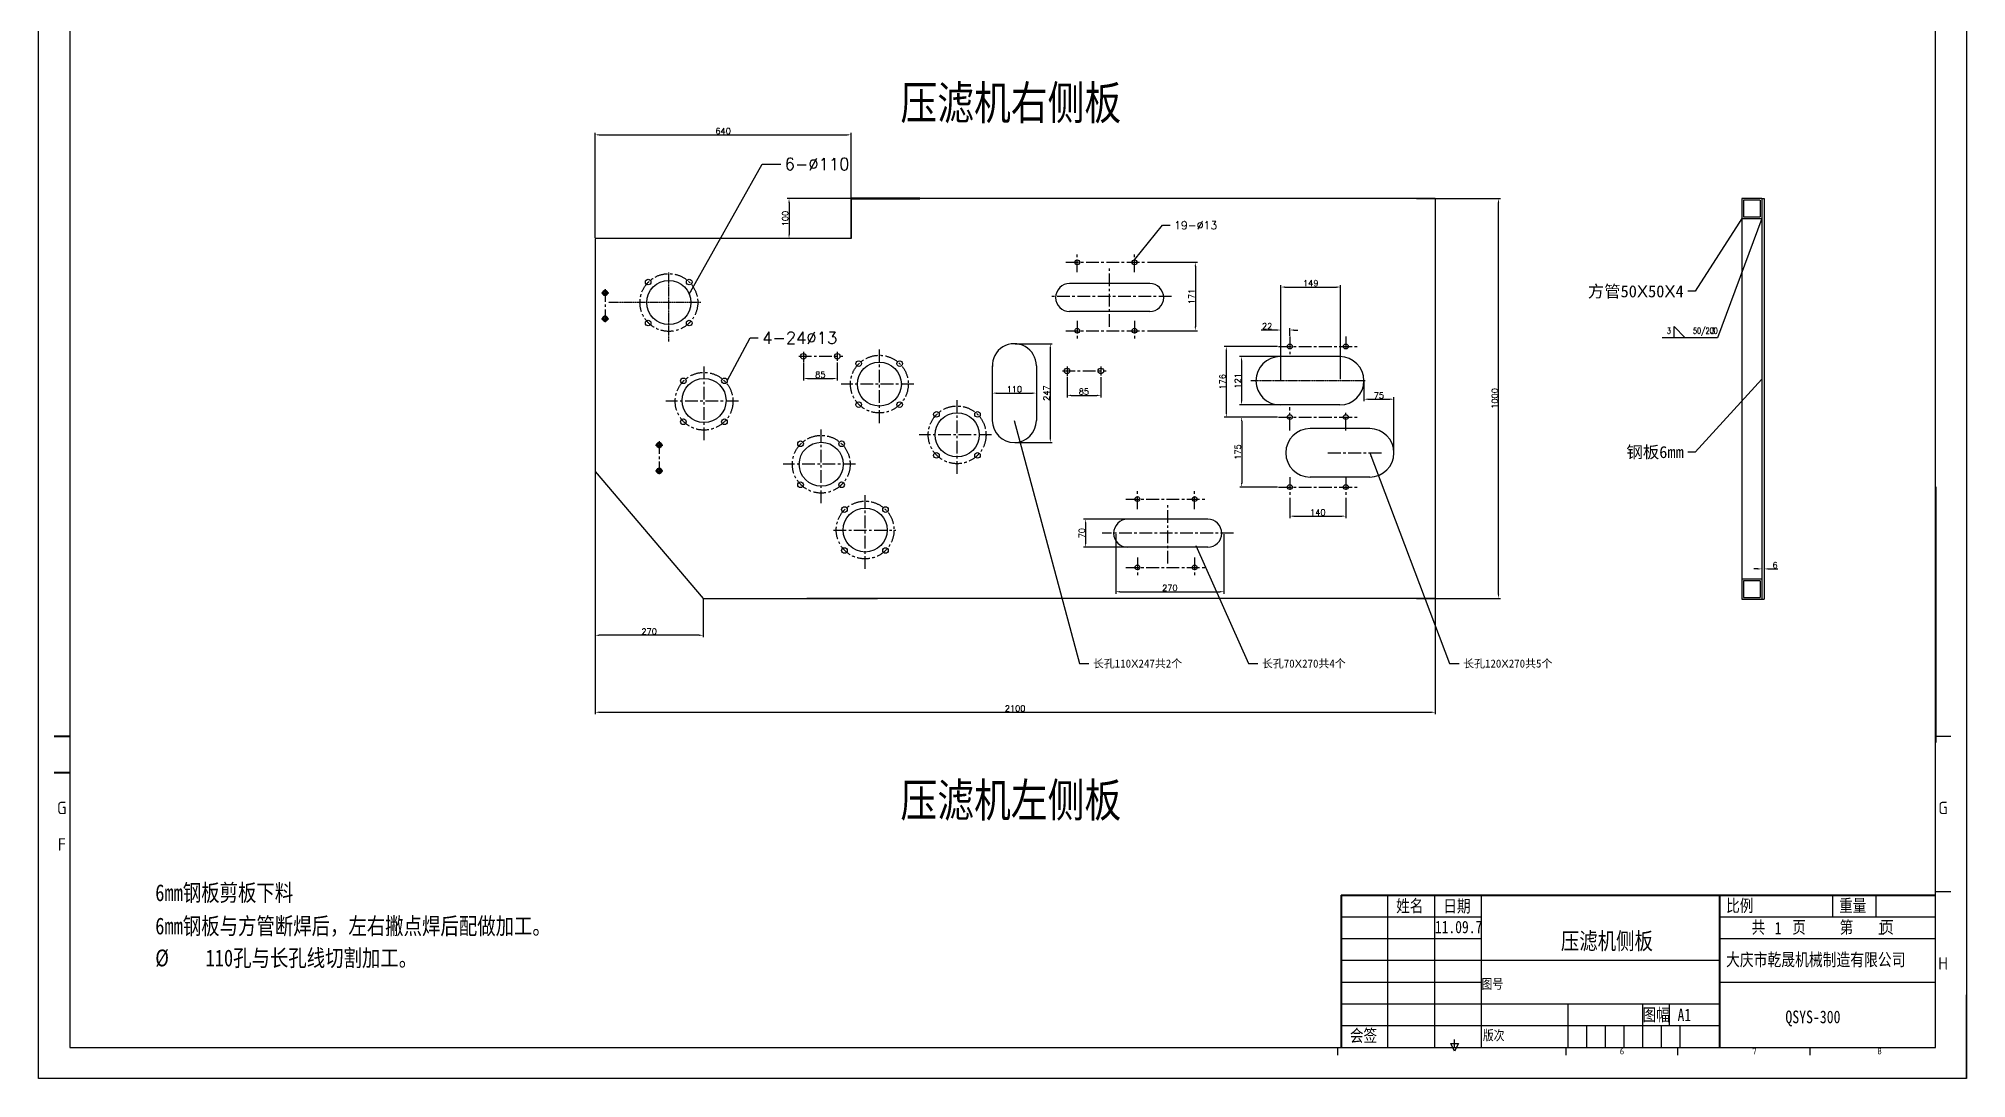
# Model space of a CAD drawing. Header units: inches. Extents: x -166203 to -65610, y -6981 to 11093.
# Drawn here: x -82407 to -77588, y -5463 to -2862 of the extents above; entities that cross this region are included whole.
import ezdxf
from ezdxf.enums import TextEntityAlignment as Align

# ---------------------------------------------------------------- set-up
doc = ezdxf.new("R2010")
doc.units = ezdxf.units.IN
doc.header["$MEASUREMENT"] = 0
doc.linetypes.add('CENTERX2', pattern=[101.6, 63.5, -12.7, 12.7, -12.7])
doc.layers.get('0').update_dxf_attribs({"lineweight": 25})
doc.layers.get('Defpoints').update_dxf_attribs({"color": 5})
doc.layers.add('BODY', color=4, linetype='Continuous', lineweight=50)
doc.layers.add('图层2', color=3, linetype='Continuous', lineweight=40)
for name, color, linetype in [('FRAME035', 2, 'Continuous'), ('中心线', 1, 'CENTERX2'), ('细线', 30, 'Continuous')]:
    doc.layers.add(name, color=color, linetype=linetype)
doc.styles.add('ISOCP', font='isocp.shx')
doc.styles.get("Standard").update_dxf_attribs({"font": 'txt.shx', "bigfont": 'whgtxt.shx'})
doc.styles.add('STYLE1', font='SIMFANG.TTF', dxfattribs={"width": 0.8, "height": 4})
doc.styles.add('宋体', font='txt.shx', dxfattribs={"width": 0.7, "bigfont": 'whgtxt.shx'})
doc.dimstyles.get("Standard").update_dxf_attribs({"dimtxt": 15, "dimasz": 10, "dimexe": 5, "dimexo": 2, "dimgap": 2, "dimtad": 1, "dimdec": 0, "dimzin": 0, "dimdsep": 46, "dimtxsty": 'Standard', "dimcen": 0.09, "dimclrd": 4, "dimclre": 4, "dimclrt": 4, "dimadec": 1, "dimazin": 0, "dimtfac": 1, "dimtdec": 0, "dimtofl": 0, "dimtmove": 0, "dimatfit": 3, "dimfxl": 0, "dimtolj": 1, "dimtzin": 0, "dimarcsym": 0})

# ---------------------------------------------------------------- blocks, each defined once
blk = doc.blocks.new('*D107')
at = {"color": 4, "lineweight": -2, "ltscale": 0.5}
for p, q in [((-80367.9, -3262.2), (-80536, -3262.2)), ((-80531, -3272.2), (-80531, -3352.2)), ((-80396.9, -3362.2), (-80536, -3362.2))]:
    blk.add_line(p, q, dxfattribs=at)
at = {"color": 4, "ltscale": 0.5}
for points in [[(-80532.7, -3272.2), (-80529.4, -3272.2), (-80531, -3262.2)], [(-80532.7, -3352.2), (-80529.4, -3352.2), (-80531, -3362.2)]]:
    blk.add_solid(points, dxfattribs=at)
at = {"layer": 'Defpoints', "color": 0, "ltscale": 0.5}
for p in [(-80365.9, -3262.2), (-80531, -3362.2), (-80394.9, -3362.2)]:
    blk.add_point(p, dxfattribs=at)
at = {"color": 4, "ltscale": 0.5, "insert": (-80540.5, -3312.2), "char_height": 15, "attachment_point": 5, "rotation": 90}
blk.add_mtext('\\A1;100', dxfattribs=at)
blk = doc.blocks.new('*D108')
at = {"color": 4, "lineweight": -2, "ltscale": 0.5}
for p, q in [((-79254.7, -3657.5), (-79404.7, -3657.5)), ((-79399.7, -3667.5), (-79399.7, -3768.5)), ((-79254.7, -3778.5), (-79404.7, -3778.5))]:
    blk.add_line(p, q, dxfattribs=at)
at = {"color": 4, "ltscale": 0.5}
for points in [[(-79401.4, -3667.5), (-79398.1, -3667.5), (-79399.7, -3657.5)], [(-79401.4, -3768.5), (-79398.1, -3768.5), (-79399.7, -3778.5)]]:
    blk.add_solid(points, dxfattribs=at)
at = {"layer": 'Defpoints', "color": 0, "ltscale": 0.5}
for p in [(-79252.7, -3657.5), (-79399.7, -3778.5), (-79252.7, -3778.5)]:
    blk.add_point(p, dxfattribs=at)
at = {"color": 4, "ltscale": 0.5, "insert": (-79409.2, -3718), "char_height": 15, "attachment_point": 5, "rotation": 90}
blk.add_mtext('\\A1;121', dxfattribs=at)
blk = doc.blocks.new('*D109')
at = {"color": 4, "lineweight": -2, "ltscale": 0.5}
for p, q in [((-79301.4, -3716), (-79301.4, -3478.5)), ((-79291.4, -3483.5), (-79162.2, -3483.5)), ((-79152.2, -3714), (-79152.2, -3478.5))]:
    blk.add_line(p, q, dxfattribs=at)
at = {"color": 4, "ltscale": 0.5}
for points in [[(-79291.4, -3481.9), (-79291.4, -3485.2), (-79301.4, -3483.5)], [(-79162.2, -3481.9), (-79162.2, -3485.2), (-79152.2, -3483.5)]]:
    blk.add_solid(points, dxfattribs=at)
at = {"layer": 'Defpoints', "color": 0, "ltscale": 0.5}
for p in [(-79152.2, -3483.5), (-79301.4, -3718), (-79152.2, -3716)]:
    blk.add_point(p, dxfattribs=at)
at = {"color": 4, "ltscale": 0.5, "insert": (-79226.8, -3474), "char_height": 15, "attachment_point": 5}
blk.add_mtext('\\A1;149', dxfattribs=at)
blk = doc.blocks.new('*D113')
at = {"color": 4, "lineweight": -2, "ltscale": 0.5}
for p, q in [((-80022.8, -3739.4), (-80022.8, -3753.7)), ((-80012.8, -3748.7), (-79922.8, -3748.7)), ((-79912.8, -3739.4), (-79912.8, -3753.7))]:
    blk.add_line(p, q, dxfattribs=at)
at = {"color": 4, "ltscale": 0.5}
for points in [[(-80012.8, -3747.1), (-80012.8, -3750.4), (-80022.8, -3748.7)], [(-79922.8, -3747.1), (-79922.8, -3750.4), (-79912.8, -3748.7)]]:
    blk.add_solid(points, dxfattribs=at)
at = {"layer": 'Defpoints', "color": 0, "ltscale": 0.5}
for p in [(-80022.8, -3737.4), (-79912.8, -3737.4), (-79912.8, -3748.7)]:
    blk.add_point(p, dxfattribs=at)
at = {"color": 4, "ltscale": 0.5, "insert": (-79967.8, -3739.2), "char_height": 15, "attachment_point": 5}
blk.add_mtext('\\A1;110', dxfattribs=at)
blk = doc.blocks.new('*D114')
at = {"color": 4, "lineweight": -2, "ltscale": 0.5}
for p, q in [((-79965.8, -3625.2), (-79872.9, -3625.2)), ((-79877.9, -3635.2), (-79877.9, -3862.2)), ((-79965.8, -3872.2), (-79872.9, -3872.2))]:
    blk.add_line(p, q, dxfattribs=at)
at = {"color": 4, "ltscale": 0.5}
for points in [[(-79879.5, -3635.2), (-79876.2, -3635.2), (-79877.9, -3625.2)], [(-79879.5, -3862.2), (-79876.2, -3862.2), (-79877.9, -3872.2)]]:
    blk.add_solid(points, dxfattribs=at)
at = {"layer": 'Defpoints', "color": 0, "ltscale": 0.5}
for p in [(-79967.8, -3625.2), (-79967.8, -3872.2), (-79877.9, -3872.2)]:
    blk.add_point(p, dxfattribs=at)
at = {"color": 4, "ltscale": 0.5, "insert": (-79887.4, -3748.7), "char_height": 15, "attachment_point": 5, "rotation": 90}
blk.add_mtext('\\A1;247', dxfattribs=at)
blk = doc.blocks.new('*D115')
at = {"color": 4, "lineweight": -2, "ltscale": 0.5}
for p, q in [((-79836.1, -3708.8), (-79836.1, -3759.5)), ((-79751.4, -3708.8), (-79751.4, -3759.5)), ((-79826.1, -3754.5), (-79761.4, -3754.5))]:
    blk.add_line(p, q, dxfattribs=at)
at = {"color": 4, "ltscale": 0.5}
for points in [[(-79826.1, -3752.8), (-79826.1, -3756.2), (-79836.1, -3754.5)], [(-79761.4, -3752.8), (-79761.4, -3756.2), (-79751.4, -3754.5)]]:
    blk.add_solid(points, dxfattribs=at)
at = {"layer": 'Defpoints', "color": 0, "ltscale": 0.5}
for p in [(-79836.1, -3706.8), (-79751.4, -3706.8), (-79751.4, -3754.5)]:
    blk.add_point(p, dxfattribs=at)
at = {"color": 4, "ltscale": 0.5, "insert": (-79793.8, -3745), "char_height": 15, "attachment_point": 5}
blk.add_mtext('\\A1;85', dxfattribs=at)
blk = doc.blocks.new('*D116')
at = {"color": 4, "lineweight": -2, "ltscale": 0.5}
for p, q in [((-80495.1, -3672.2), (-80495.1, -3717.2)), ((-80410.4, -3672.2), (-80410.4, -3717.2)), ((-80485.1, -3712.2), (-80420.4, -3712.2))]:
    blk.add_line(p, q, dxfattribs=at)
at = {"color": 4, "ltscale": 0.5}
for points in [[(-80485.1, -3710.5), (-80485.1, -3713.9), (-80495.1, -3712.2)], [(-80420.4, -3710.5), (-80420.4, -3713.9), (-80410.4, -3712.2)]]:
    blk.add_solid(points, dxfattribs=at)
at = {"layer": 'Defpoints', "color": 0, "ltscale": 0.5}
for p in [(-80495.1, -3670.2), (-80410.4, -3670.2), (-80410.4, -3712.2)]:
    blk.add_point(p, dxfattribs=at)
at = {"color": 4, "ltscale": 0.5, "insert": (-80452.8, -3702.7), "char_height": 15, "attachment_point": 5}
blk.add_mtext('\\A1;85', dxfattribs=at)
blk = doc.blocks.new('*D118')
at = {"color": 4, "lineweight": -2, "ltscale": 0.5}
for p, q in [((-81015.8, -3751.3), (-81015.8, -4551.9)), ((-78915.8, -4164), (-78915.8, -4551.9)), ((-81005.8, -4546.9), (-78925.8, -4546.9))]:
    blk.add_line(p, q, dxfattribs=at)
at = {"color": 4, "ltscale": 0.5}
for points in [[(-81005.8, -4545.3), (-81005.8, -4548.6), (-81015.8, -4546.9)], [(-78925.8, -4545.3), (-78925.8, -4548.6), (-78915.8, -4546.9)]]:
    blk.add_solid(points, dxfattribs=at)
at = {"layer": 'Defpoints', "color": 0, "ltscale": 0.5}
for p in [(-81015.8, -3749.3), (-78915.8, -4162), (-78915.8, -4546.9)]:
    blk.add_point(p, dxfattribs=at)
at = {"color": 4, "ltscale": 0.5, "insert": (-79965.8, -4537.4), "char_height": 15, "attachment_point": 5}
blk.add_mtext('\\A1;2100', dxfattribs=at)
blk = doc.blocks.new('*D119')
at = {"color": 4, "lineweight": -2, "ltscale": 0.5}
for p, q in [((-78962.8, -3262.2), (-78752.4, -3262.2)), ((-78757.4, -4252.2), (-78757.4, -3272.2)), ((-78962.8, -4262.2), (-78752.4, -4262.2))]:
    blk.add_line(p, q, dxfattribs=at)
at = {"color": 4, "ltscale": 0.5}
for points in [[(-78759, -3272.2), (-78755.7, -3272.2), (-78757.4, -3262.2)], [(-78759, -4252.2), (-78755.7, -4252.2), (-78757.4, -4262.2)]]:
    blk.add_solid(points, dxfattribs=at)
at = {"layer": 'Defpoints', "color": 0, "ltscale": 0.5}
for p in [(-78964.8, -3262.2), (-78757.4, -3262.2), (-78964.8, -4262.2)]:
    blk.add_point(p, dxfattribs=at)
at = {"color": 4, "ltscale": 0.5, "insert": (-78766.9, -3762.2), "char_height": 15, "attachment_point": 5, "rotation": 90}
blk.add_mtext('\\A1;1000', dxfattribs=at)
blk = doc.blocks.new('*D120')
at = {"color": 4, "lineweight": -2, "ltscale": 0.5}
for p, q in [((-81015.8, -4264.2), (-81015.8, -4359.4)), ((-80745.9, -4264.2), (-80745.9, -4359.4)), ((-80755.9, -4354.4), (-81005.8, -4354.4))]:
    blk.add_line(p, q, dxfattribs=at)
at = {"color": 4, "ltscale": 0.5}
for points in [[(-81005.8, -4352.7), (-81005.8, -4356.1), (-81015.8, -4354.4)], [(-80755.9, -4352.7), (-80755.9, -4356.1), (-80745.9, -4354.4)]]:
    blk.add_solid(points, dxfattribs=at)
at = {"layer": 'Defpoints', "color": 0, "ltscale": 0.5}
for p in [(-81015.8, -4262.2), (-80745.9, -4262.2), (-81015.8, -4354.4)]:
    blk.add_point(p, dxfattribs=at)
at = {"color": 4, "ltscale": 0.5, "insert": (-80880.8, -4344.9), "char_height": 15, "attachment_point": 5}
blk.add_mtext('\\A1;270', dxfattribs=at)
blk = doc.blocks.new('*D121')
at = {"color": 4, "lineweight": -2, "ltscale": 0.5}
for p, q in [((-81015.8, -3360.2), (-81015.8, -3097.8)), ((-81005.8, -3102.8), (-80385.8, -3102.8)), ((-80375.8, -3360.2), (-80375.8, -3097.8))]:
    blk.add_line(p, q, dxfattribs=at)
at = {"color": 4, "ltscale": 0.5}
for points in [[(-81005.8, -3101.2), (-81005.8, -3104.5), (-81015.8, -3102.8)], [(-80385.8, -3101.2), (-80385.8, -3104.5), (-80375.8, -3102.8)]]:
    blk.add_solid(points, dxfattribs=at)
at = {"layer": 'Defpoints', "color": 0, "ltscale": 0.5}
for p in [(-80375.8, -3102.8), (-81015.8, -3362.2), (-80375.8, -3362.2)]:
    blk.add_point(p, dxfattribs=at)
at = {"color": 4, "ltscale": 0.5, "insert": (-80695.8, -3093.3), "char_height": 15, "attachment_point": 5}
blk.add_mtext('\\A1;640', dxfattribs=at)
blk = doc.blocks.new('*D142')
at = {"color": 4, "lineweight": -2, "ltscale": 0.5}
for p, q in [((-79309.8, -3808.7), (-79404.5, -3808.7)), ((-79399.5, -3818.7), (-79399.5, -3973.7)), ((-79309.8, -3983.7), (-79404.5, -3983.7))]:
    blk.add_line(p, q, dxfattribs=at)
at = {"color": 4, "ltscale": 0.5}
for points in [[(-79401.2, -3818.7), (-79397.9, -3818.7), (-79399.5, -3808.7)], [(-79401.2, -3973.7), (-79397.9, -3973.7), (-79399.5, -3983.7)]]:
    blk.add_solid(points, dxfattribs=at)
at = {"layer": 'Defpoints', "color": 0, "ltscale": 0.5}
for p in [(-79307.8, -3808.7), (-79399.5, -3983.7), (-79307.8, -3983.7)]:
    blk.add_point(p, dxfattribs=at)
at = {"color": 4, "ltscale": 0.5, "insert": (-79409, -3896.2), "char_height": 15, "attachment_point": 5, "rotation": 90}
blk.add_mtext('\\A1;175', dxfattribs=at)
blk = doc.blocks.new('*D143')
at = {"color": 4, "lineweight": -2, "ltscale": 0.5}
for p, q in [((-79279.2, -4010.7), (-79279.2, -4061.5)), ((-79139, -4010.7), (-79139, -4061.5)), ((-79269.2, -4056.5), (-79149, -4056.5))]:
    blk.add_line(p, q, dxfattribs=at)
at = {"color": 4, "ltscale": 0.5}
for points in [[(-79269.2, -4054.9), (-79269.2, -4058.2), (-79279.2, -4056.5)], [(-79149, -4054.9), (-79149, -4058.2), (-79139, -4056.5)]]:
    blk.add_solid(points, dxfattribs=at)
at = {"layer": 'Defpoints', "color": 0, "ltscale": 0.5}
for p in [(-79279.2, -4008.7), (-79139, -4008.7), (-79139, -4056.5)]:
    blk.add_point(p, dxfattribs=at)
at = {"color": 4, "ltscale": 0.5, "insert": (-79209.1, -4047), "char_height": 15, "attachment_point": 5}
blk.add_mtext('\\A1;140', dxfattribs=at)
blk = doc.blocks.new('*D144')
at = {"color": 4, "lineweight": -2, "ltscale": 0.5}
for p, q in [((-79635.1, -3421.7), (-79510.3, -3421.7)), ((-79515.3, -3431.7), (-79515.3, -3582.7)), ((-79635.1, -3592.7), (-79510.3, -3592.7))]:
    blk.add_line(p, q, dxfattribs=at)
at = {"color": 4, "ltscale": 0.5}
for points in [[(-79517, -3431.7), (-79513.6, -3431.7), (-79515.3, -3421.7)], [(-79517, -3582.7), (-79513.6, -3582.7), (-79515.3, -3592.7)]]:
    blk.add_solid(points, dxfattribs=at)
at = {"layer": 'Defpoints', "color": 0, "ltscale": 0.5}
for p in [(-79637.1, -3421.7), (-79637.1, -3592.7), (-79515.3, -3592.7)]:
    blk.add_point(p, dxfattribs=at)
at = {"color": 4, "ltscale": 0.5, "insert": (-79524.8, -3507.2), "char_height": 15, "attachment_point": 5, "rotation": 90}
blk.add_mtext('\\A1;171', dxfattribs=at)
blk = doc.blocks.new('*D145')
at = {"color": 4, "lineweight": -2, "ltscale": 0.5}
for p, q in [((-79631.3, -4064.2), (-79794.6, -4064.2)), ((-79789.6, -4074.2), (-79789.6, -4124.2)), ((-79631.3, -4134.2), (-79794.6, -4134.2))]:
    blk.add_line(p, q, dxfattribs=at)
at = {"color": 4, "ltscale": 0.5}
for points in [[(-79791.2, -4074.2), (-79787.9, -4074.2), (-79789.6, -4064.2)], [(-79791.2, -4124.2), (-79787.9, -4124.2), (-79789.6, -4134.2)]]:
    blk.add_solid(points, dxfattribs=at)
at = {"layer": 'Defpoints', "color": 0, "ltscale": 0.5}
for p in [(-79629.3, -4064.2), (-79789.6, -4134.2), (-79629.3, -4134.2)]:
    blk.add_point(p, dxfattribs=at)
at = {"color": 4, "ltscale": 0.5, "insert": (-79799.1, -4099.2), "char_height": 15, "attachment_point": 5, "rotation": 90}
blk.add_mtext('\\A1;70', dxfattribs=at)
blk = doc.blocks.new('*D146')
at = {"color": 4, "lineweight": -2, "ltscale": 0.5}
for p, q in [((-79714.1, -4101.2), (-79714.1, -4250.5)), ((-79443.9, -4101.2), (-79443.9, -4250.5)), ((-79704.1, -4245.5), (-79453.9, -4245.5))]:
    blk.add_line(p, q, dxfattribs=at)
at = {"color": 4, "ltscale": 0.5}
for points in [[(-79704.1, -4243.8), (-79704.1, -4247.2), (-79714.1, -4245.5)], [(-79453.9, -4243.8), (-79453.9, -4247.2), (-79443.9, -4245.5)]]:
    blk.add_solid(points, dxfattribs=at)
at = {"layer": 'Defpoints', "color": 0, "ltscale": 0.5}
for p in [(-79714.1, -4099.2), (-79443.9, -4099.2), (-79443.9, -4245.5)]:
    blk.add_point(p, dxfattribs=at)
at = {"color": 4, "ltscale": 0.5, "insert": (-79579, -4236), "char_height": 15, "attachment_point": 5}
blk.add_mtext('\\A1;270', dxfattribs=at)
blk = doc.blocks.new('*D149')
at = {"color": 4, "lineweight": -2, "ltscale": 0.5}
for p, q in [((-78109.3, -4188.5), (-78119.3, -4188.5)), ((-78099.3, -4179.5), (-78099.3, -4193.5)), ((-78093.3, -4179.5), (-78093.3, -4193.5)), ((-78083.3, -4188.5), (-78059.3, -4188.5))]:
    blk.add_line(p, q, dxfattribs=at)
at = {"color": 4, "ltscale": 0.5}
for points in [[(-78109.3, -4186.8), (-78109.3, -4190.2), (-78099.3, -4188.5)], [(-78083.3, -4186.8), (-78083.3, -4190.2), (-78093.3, -4188.5)]]:
    blk.add_solid(points, dxfattribs=at)
at = {"layer": 'Defpoints', "color": 0, "ltscale": 0.5}
for p in [(-78099.3, -4177.5), (-78093.3, -4177.5), (-78093.3, -4188.5)]:
    blk.add_point(p, dxfattribs=at)
at = {"color": 4, "ltscale": 0.5, "insert": (-78066.3, -4179), "char_height": 15, "attachment_point": 5}
blk.add_mtext('\\A1;6', dxfattribs=at)
blk = doc.blocks.new('*D154')
at = {"color": 4, "lineweight": -2, "ltscale": 0.5}
for p, q in [((-79311.4, -3591), (-79350.4, -3591)), ((-79301.4, -3605.3), (-79301.4, -3586)), ((-79279.2, -3605.3), (-79279.2, -3586)), ((-79269.2, -3591), (-79259.2, -3591))]:
    blk.add_line(p, q, dxfattribs=at)
at = {"color": 4, "ltscale": 0.5}
for points in [[(-79311.4, -3589.4), (-79311.4, -3592.7), (-79301.4, -3591)], [(-79269.2, -3589.4), (-79269.2, -3592.7), (-79279.2, -3591)]]:
    blk.add_solid(points, dxfattribs=at)
at = {"layer": 'Defpoints', "color": 0, "ltscale": 0.5}
for p in [(-79301.4, -3591), (-79301.4, -3607.3), (-79279.2, -3607.3)]:
    blk.add_point(p, dxfattribs=at)
at = {"color": 4, "ltscale": 0.5, "insert": (-79335.9, -3581.5), "char_height": 15, "attachment_point": 5}
blk.add_mtext('\\A1;22', dxfattribs=at)
blk = doc.blocks.new('*D157')
at = {"color": 4, "lineweight": -2, "ltscale": 0.5}
for p, q in [((-79093.7, -3720), (-79093.7, -3769)), ((-79018.9, -3896.2), (-79018.9, -3759)), ((-79083.7, -3764), (-79028.9, -3764))]:
    blk.add_line(p, q, dxfattribs=at)
at = {"color": 4, "ltscale": 0.5}
for points in [[(-79083.7, -3762.4), (-79083.7, -3765.7), (-79093.7, -3764)], [(-79028.9, -3762.4), (-79028.9, -3765.7), (-79018.9, -3764)]]:
    blk.add_solid(points, dxfattribs=at)
at = {"layer": 'Defpoints', "color": 0, "ltscale": 0.5}
for p in [(-79093.7, -3718), (-79018.9, -3764), (-79018.9, -3898.2)]:
    blk.add_point(p, dxfattribs=at)
at = {"color": 4, "ltscale": 0.5, "insert": (-79056.3, -3754.5), "char_height": 15, "attachment_point": 5}
blk.add_mtext('\\A1;75', dxfattribs=at)
blk = doc.blocks.new('*D278')
at = {"layer": 'Defpoints', "color": 0, "ltscale": 0.5}
for p in [(-79307.8, -3632.3), (-79437.9, -3808.7), (-79324.3, -3808.7)]:
    blk.add_point(p, dxfattribs=at)
at = {"layer": '图层2', "color": 4, "lineweight": -2, "ltscale": 0.5}
for p, q in [((-79309.8, -3632.3), (-79442.9, -3632.3)), ((-79437.9, -3642.3), (-79437.9, -3798.7)), ((-79326.3, -3808.7), (-79442.9, -3808.7))]:
    blk.add_line(p, q, dxfattribs=at)
at = {"layer": '图层2', "color": 4, "ltscale": 0.5}
for points in [[(-79439.5, -3642.3), (-79436.2, -3642.3), (-79437.9, -3632.3)], [(-79439.5, -3798.7), (-79436.2, -3798.7), (-79437.9, -3808.7)]]:
    blk.add_solid(points, dxfattribs=at)
at = {"layer": '图层2', "color": 4, "ltscale": 0.5, "insert": (-79447.4, -3720.5), "char_height": 15, "attachment_point": 5, "rotation": 90}
blk.add_mtext('\\A1;176', dxfattribs=at)

msp = doc.modelspace()

# ---------------------------------------------------------------- linework, layer by layer
at = {"color": 2, "linetype": 'Continuous'}
for p, q in [((-82329.3, -1122.9), (-82329.3, -5385.1)), ((-77665.4, -5385.1), (-77665.4, -1122.9)), ((-79151, -5004.1), (-77665.4, -5004.1)), ((-78799.9, -5385.1), (-78799.9, -5004.1)), ((-78799.9, -5167.4), (-78204.6, -5167.4)), ((-78204.6, -5221.8), (-77665.4, -5221.8)), ((-78799.9, -5276.2), (-78204.6, -5276.2)), ((-77587.7, -5462.9), (-77587.7, -5253.3)), ((-82329.3, -5385.1), (-77665.4, -5385.1))]:
    msp.add_line(p, q, dxfattribs=at)
at = {"ltscale": 0.03}
for p, q in [((-78915.8, -3262.2), (-80375.8, -3262.2)), ((-80375.8, -3262.2), (-80375.8, -3362.2)), ((-78915.8, -3262.2), (-78915.8, -4262.2)), ((-81015.8, -3362.2), (-81015.8, -3944.9)), ((-81015.8, -3944.9), (-80745.9, -4262.2)), ((-80745.9, -4262.2), (-80309.8, -4262.2)), ((-78915.8, -4262.2), (-80486.5, -4262.2))]:
    msp.add_line(p, q, dxfattribs=at)
at = {"ltscale": 0.5}
for p, q in [((-78099.3, -3262.2), (-78149.3, -3262.2)), ((-78149.3, -3262.2), (-78149.3, -3312.2)), ((-78103.3, -3266.2), (-78145.3, -3266.2)), ((-78145.3, -3266.2), (-78145.3, -3308.2)), ((-78103.3, -3266.2), (-78103.3, -3308.2)), ((-78099.3, -3262.2), (-78099.3, -4264.2)), ((-78099.3, -3262.2), (-78099.3, -3312.2)), ((-78099.3, -3262.2), (-78093.3, -3262.2)), ((-78093.3, -3262.2), (-78093.3, -4264.2)), ((-78149.3, -3302), (-78149.3, -4239.2)), ((-78149.3, -3312.2), (-78099.3, -3312.2)), ((-78145.3, -3308.2), (-78103.3, -3308.2)), ((-80375.8, -3362.2), (-81015.8, -3362.2)), ((-79629.4, -3474.8), (-79829.6, -3474.8)), ((-79629.4, -3544.8), (-79829.6, -3544.8)), ((-78318.3, -3610.4), (-78318.3, -3582.1)), ((-78318.3, -3582.1), (-78291.2, -3610.4)), ((-79154.2, -3657.5), (-79303.4, -3657.5)), ((-79154.2, -3778.5), (-79303.4, -3778.5)), ((-79079.4, -3837.7), (-79228.6, -3837.7)), ((-79079.4, -3958.7), (-79228.6, -3958.7)), ((-79484.3, -4064.2), (-79684.5, -4064.2)), ((-79484.3, -4134.2), (-79684.5, -4134.2)), ((-78099.3, -4214.2), (-78149.3, -4214.2)), ((-78149.3, -4214.2), (-78149.3, -4264.2)), ((-78103.3, -4218.2), (-78145.3, -4218.2)), ((-78145.3, -4218.2), (-78145.3, -4260.2)), ((-78103.3, -4218.2), (-78103.3, -4260.2)), ((-78099.3, -4214.2), (-78099.3, -4264.2)), ((-78149.3, -4264.2), (-78099.3, -4264.2)), ((-78145.3, -4260.2), (-78103.3, -4260.2)), ((-78099.3, -4264.2), (-78093.3, -4264.2))]:
    msp.add_line(p, q, dxfattribs=at)
at = {"color": 3, "linetype": 'Continuous'}
for p, q in [((-77626.6, -4607.5), (-77665.4, -4607.5)), ((-79034.3, -5385.1), (-79034.3, -5004.1)), ((-78916.5, -5385.1), (-78916.5, -5004.1)), ((-77922.1, -5058.5), (-77922.1, -5004.1)), ((-77813.2, -5058.5), (-77813.2, -5004.1)), ((-77626.6, -4996.3), (-77665.4, -4996.3)), ((-79151, -5058.5), (-78799.9, -5058.5)), ((-78204.6, -5058.5), (-77665.4, -5058.5)), ((-79151, -5112.9), (-78799.9, -5112.9)), ((-78204.6, -5112.9), (-77665.4, -5112.9)), ((-79151, -5167.4), (-78799.9, -5167.4)), ((-79151, -5221.8), (-78799.9, -5221.8)), ((-79151, -5276.2), (-78799.9, -5276.2)), ((-78583.3, -5385.1), (-78583.3, -5276.2)), ((-78396.7, -5385.1), (-78396.7, -5276.2)), ((-78331.2, -5276.2), (-78331.2, -5330.7)), ((-79151, -5330.7), (-78204.6, -5330.7)), ((-78536.7, -5385.1), (-78536.7, -5330.7)), ((-78490, -5385.1), (-78490, -5330.7)), ((-78443.4, -5385.1), (-78443.4, -5330.7)), ((-78350.1, -5385.1), (-78350.1, -5330.7)), ((-78303.4, -5385.1), (-78303.4, -5330.7)), ((-79159.3, -5404.5), (-79159.3, -5385.1)), ((-78867.2, -5394.8), (-78876.9, -5375.4)), ((-78876.9, -5375.4), (-78857.4, -5375.4)), ((-78867.2, -5385.1), (-78867.2, -5365.7)), ((-78857.4, -5375.4), (-78867.2, -5394.8)), ((-78588.2, -5404.5), (-78588.2, -5385.1)), ((-78309.2, -5404.5), (-78309.2, -5385.1)), ((-77978.1, -5404.5), (-77978.1, -5385.1)), ((-77587.7, -5462.9), (-77587.7, -5385.1)), ((-77587.7, -5462.9), (-77665.4, -5462.9))]:
    msp.add_line(p, q, dxfattribs=at)
at = {"ltscale": 0.5}
for centre, radius in [((-79810.6, -3421.7), 6), ((-79667.5, -3421.7), 6), ((-80883.1, -3471), 7), ((-80831.4, -3522.2), 55), ((-80780.5, -3471), 7), ((-80883.1, -3573.5), 7), ((-80780.5, -3573.5), 7), ((-79810.6, -3592.7), 6), ((-79667.5, -3592.7), 6), ((-80495.1, -3656.7), 7), ((-80410.4, -3656.7), 7), ((-79279.2, -3632.3), 6), ((-79139, -3632.3), 6), ((-80356.9, -3675), 7), ((-80305.2, -3726.3), 55), ((-80254.4, -3675), 7), ((-79836.1, -3693.3), 7), ((-79751.4, -3693.3), 7), ((-80795.1, -3718), 7), ((-80743.4, -3767.2), 55), ((-80692.5, -3718), 7), ((-80356.9, -3777.5), 7), ((-80254.4, -3777.5), 7), ((-80162.5, -3802), 7), ((-80110.8, -3853.2), 55), ((-80059.9, -3802), 7), ((-79279.2, -3808.7), 6), ((-79139, -3808.7), 6), ((-80795.1, -3820.5), 7), ((-80692.5, -3820.5), 7), ((-80502.2, -3875.5), 7), ((-80450.5, -3926.7), 55), ((-80399.6, -3875.5), 7), ((-80162.5, -3904.5), 7), ((-80059.9, -3904.5), 7), ((-80502.2, -3978), 7), ((-80399.6, -3978), 7), ((-79279.2, -3983.7), 6), ((-79139, -3983.7), 6), ((-80392.5, -4040), 7), ((-80340.8, -4091.2), 55), ((-80289.9, -4040), 7), ((-79660.1, -4013.7), 6), ((-79517, -4013.7), 6), ((-80392.5, -4142.5), 7), ((-80289.9, -4142.5), 7), ((-79660.1, -4184.7), 6), ((-79517, -4184.7), 6)]:
    msp.add_circle(centre, radius, dxfattribs=at)
for centre, radius, start, end in [((-79829.6, -3509.8), 35, 90, 270), ((-79629.4, -3509.8), 35, 270, 90), ((-79303.4, -3718), 60.5, 90, 270), ((-79154.2, -3718), 60.5, 270, 90), ((-79228.6, -3898.2), 60.5, 90, 270), ((-79079.4, -3898.2), 60.5, 270, 90), ((-79684.5, -4099.2), 35, 90, 270), ((-79484.3, -4099.2), 35, 270, 90)]:
    msp.add_arc(centre, radius, start, end, dxfattribs=at)
at = {"layer": 'BODY', "ltscale": 2}
msp.add_line((-80375.8, -3262.2), (-80203.8, -3262.2), dxfattribs=at)
for centre in [(-80990.8, -3498.2), (-80990.8, -3562.6), (-80855.6, -3878.8), (-80855.6, -3943.2)]:
    msp.add_circle(centre, 5.5, dxfattribs=at)
at = {"layer": 'FRAME035', "color": 3}
for p, q in [((-82407.1, -5462.9), (-82407.1, -1045.2)), ((-77587.7, -1045.2), (-77587.7, -5462.9)), ((-77587.7, -5462.9), (-82407.1, -5462.9))]:
    msp.add_line(p, q, dxfattribs=at)
at = {"layer": '中心线', "ltscale": 0.5}
for p, q in [((-79839.3, -3421.7), (-79637.1, -3421.7)), ((-79810.6, -3446.7), (-79810.6, -3396.7)), ((-79667.5, -3446.7), (-79667.5, -3396.7)), ((-79729.5, -3582.9), (-79729.5, -3436.7)), ((-80999.9, -3498.2), (-80981.4, -3498.2)), ((-80990.8, -3488.7), (-80990.8, -3575.3)), ((-79575.2, -3507.2), (-79877.5, -3507.2)), ((-80999.9, -3562.6), (-80981.4, -3562.6)), ((-79839.3, -3592.7), (-79637.1, -3592.7)), ((-79810.6, -3567.7), (-79810.6, -3617.7)), ((-79667.5, -3567.7), (-79667.5, -3617.7)), ((-79279.2, -3607.3), (-79279.2, -3657.3)), ((-79139, -3607.3), (-79139, -3644.2)), ((-80506.6, -3656.7), (-80396.9, -3656.7)), ((-80495.1, -3645.8), (-80495.1, -3670.2)), ((-80410.4, -3645.8), (-80410.4, -3667.9)), ((-80305.2, -3823.6), (-80305.2, -3638.6)), ((-79307.8, -3632.3), (-79105.6, -3632.3)), ((-80743.4, -3866.5), (-80743.4, -3681.5)), ((-79847.6, -3693.3), (-79738, -3693.3)), ((-79836.1, -3682.4), (-79836.1, -3706.8)), ((-79751.4, -3682.4), (-79751.4, -3704.4)), ((-80219.4, -3726.3), (-80400.6, -3726.3)), ((-80657.5, -3769.2), (-80838.7, -3769.2)), ((-80110.8, -3950.5), (-80110.8, -3765.5)), ((-79279.2, -3842.7), (-79279.2, -3783.7)), ((-79139, -3842.7), (-79139, -3795.3)), ((-80450.5, -4024), (-80450.5, -3839)), ((-80024.9, -3853.2), (-80206.1, -3853.2)), ((-79307.8, -3808.7), (-79105.6, -3808.7)), ((-80864.7, -3878.8), (-80846.2, -3878.8)), ((-80855.6, -3869.3), (-80855.6, -3955.8)), ((-79183.7, -3898.2), (-79048.2, -3898.2)), ((-80864.7, -3943.2), (-80846.2, -3943.2)), ((-80364.6, -3926.7), (-80545.8, -3926.7)), ((-79660.1, -4038.7), (-79660.1, -3988.7)), ((-79517, -4038.7), (-79517, -3988.7)), ((-79307.8, -3983.7), (-79105.6, -3983.7)), ((-79279.2, -3958.7), (-79279.2, -4008.7)), ((-79139, -3958.7), (-79139, -4008.7)), ((-80340.8, -4188.5), (-80340.8, -4003.5)), ((-79688.7, -4013.7), (-79486.6, -4013.7)), ((-79584.4, -4174.9), (-79584.4, -4028.7)), ((-80419.7, -4091.2), (-80263.8, -4091.2)), ((-79420.3, -4099.2), (-79748.5, -4099.2)), ((-79688.7, -4184.7), (-79486.6, -4184.7)), ((-79660.1, -4159.7), (-79660.1, -4209.7)), ((-79517, -4159.7), (-79517, -4209.7))]:
    msp.add_line(p, q, dxfattribs=at)
at = {"layer": '中心线', "ltscale": 0.04}
for p, q in [((-80831.4, -3619.5), (-80831.4, -3447.1)), ((-80751.5, -3522.2), (-80982.7, -3522.2)), ((-79090.7, -3718), (-79376.7, -3718))]:
    msp.add_line(p, q, dxfattribs=at)
at = {"layer": '中心线', "ltscale": 0.5}
for centre in [(-80831.4, -3522.2), (-80305.2, -3726.3), (-80743.4, -3769.2), (-80110.8, -3853.2), (-80450.5, -3926.7), (-80340.8, -4091.2)]:
    msp.add_circle(centre, 72.2, dxfattribs=at)
at = {"layer": '图层2', "ltscale": 2}
for p, q in [((-77665.4, -3983.4), (-77665.4, -4623)), ((-79151, -5004.1), (-79151, -5385.1)), ((-78204.6, -5004.1), (-78204.6, -5385.1))]:
    msp.add_line(p, q, dxfattribs=at)
at = {"layer": '图层2', "color": 3, "linetype": 'Continuous'}
for p, q in [((-82329.3, -4607.5), (-82368.2, -4607.5)), ((-82329.3, -4698.7), (-82368.2, -4698.7))]:
    msp.add_line(p, q, dxfattribs=at)
at = {"layer": '图层2', "ltscale": 10}
msp.add_line((-79151, -5004.1), (-77665.4, -5004.1), dxfattribs=at)
at = {"layer": '细线', "ltscale": 2}
for p, q in [((-80309.8, -3262.2), (-80210.8, -3262.2)), ((-80309.8, -3262.2), (-80265.3, -3262.2)), ((-80309.8, -3262.2), (-80260.3, -3262.2)), ((-80022.8, -3680.2), (-80022.8, -3817.2)), ((-79912.8, -3680.2), (-79912.8, -3817.2)), ((-80110.8, -3853.2), (-80110.8, -3853.2)), ((-79529.8, -4099.2), (-79529.8, -4099.2))]:
    msp.add_line(p, q, dxfattribs=at)
for centre, start, end in [((-79967.8, -3680.2), 0, 182.3027), ((-79967.8, -3817.2), 180, 0)]:
    msp.add_arc(centre, 55, start, end, dxfattribs=at)

# ---------------------------------------------------------------- texts
at = {"color": 3, "linetype": 'Continuous', "style": 'STYLE1', "width": 0.8}
for s, height, p in [('压滤机右侧板', 84.3, (-80252.5, -3064.6)), ('压滤机左侧板', 84.3, (-80252.5, -4808.8)), ('6mm钢板剪板下料', 42.15, (-82115.3, -5019.3)), ('姓名', 31.1, (-79013.2, -5046.7)), ('日期', 31.1, (-78895.3, -5047.2)), ('比例', 31.1, (-78188.3, -5046.1)), ('重量', 31.1, (-77905.8, -5045.9)), ('6mm钢板与方管断焊后，左右撇点焊后配做加工。', 42.152, (-82115.3, -5102.6)), ('11.09.7', 31.1, (-78916.5, -5099.6)), ('压滤机侧板', 42.15, (-78601.5, -5140.1)), ('1', 31.1, (-78067, -5102.5)), ('1', 31.1, (-77808.9, -5103.2)), ('%%c    110孔与长孔线切割加工。', 42.152, (-82115.3, -5182.5)), ('大庆市乾晟机械制造有限公司', 31.614, (-78188.6, -5181.5)), ('图号', 24.88, (-78799.9, -5238.5)), ('图幅', 31.1, (-78397.1, -5318.9)), ('A1', 31.1, (-78309.8, -5319.5)), ('QSYS-300', 31.61, (-78040.2, -5324.7)), ('会签', 31.1, (-79128.8, -5371)), ('版次', 24.88, (-78796.6, -5367.2))]:
    msp.add_text(s, height=height, dxfattribs=at).set_placement(p)
at = {"color": 3, "linetype": 'Continuous', "style": 'ISOCP'}
for s, height, p in [('G', 31.1, (-77646, -4786.3)), ('H', 31.1, (-77646, -5175.1)), ('6', 15.6, (-78448.7, -5394.8)), ('7', 15.6, (-78117.6, -5394.8)), ('8', 15.6, (-77804.9, -5394.8))]:
    msp.add_text(s, height=height, dxfattribs=at).set_placement(p, align=Align.MIDDLE)
at = {"color": 2, "linetype": 'Continuous', "style": 'STYLE1', "width": 0.8}
msp.add_text('共    页     第    页', height=31.104, dxfattribs=at).set_placement((-78124.8, -5100.2))
at = {"color": 4, "ltscale": 0.5}
for s, insert, char_height, width, attachment_point in [('\\A1;6-%%c110', (-80541.9, -3160.8), 30, 25, 1), ('\\A1;19-%%c13', (-79568.5, -3319.1), 20, 25, 1), ('{\\fSimSun|b0|i0|c134|p2;方管50\\fArial|b0|i0|c0|p32;X\\fSimSun|b0|i0|c134|p2;50\\fArial|b0|i0|c0|p32;X\\fSimSun|b0|i0|c134|p2;4}', (-78294.4, -3479.2), 30, 306.267, 3), ('4-24%%C13', (-80598.2, -3595.4), 30, 25, 1), ('{\\fSimSun|b0|i0|c134|p2;钢板6mm}', (-78294.4, -3881.2), 30, 306.267, 3), ('{\\fSimSun|b0|i0|c134|p2;长孔110\\fArial|b0|i0|c0|p32;X\\fSimSun|b0|i0|c134|p2;247共2个}', (-79771.3, -4415.2), 20, 255, 1), ('{\\fSimSun|b0|i0|c134|p2;长孔70\\fArial|b0|i0|c0|p32;X\\fSimSun|b0|i0|c134|p2;270共4个}', (-79348.8, -4415.2), 20, 255, 1), ('{\\fSimSun|b0|i0|c134|p2;长孔120\\fArial|b0|i0|c0|p32;X\\fSimSun|b0|i0|c134|p2;270共5个}', (-78845.8, -4415.2), 20, 255, 1)]:
    msp.add_mtext(s, dxfattribs=dict(at, insert=insert, char_height=char_height, width=width, attachment_point=attachment_point))
at = {"ltscale": 0.5, "width": 53.23, "style": '宋体'}
for s, insert, char_height, attachment_point in [('3', (-78336.6, -3585.2), 15.2, 1), ('50/200', (-78271.2, -3585.2), 15.19, 1), ('3', (-78216.2, -3585.2), 15.2, 3)]:
    msp.add_mtext(s, dxfattribs=dict(at, insert=insert, char_height=char_height, attachment_point=attachment_point))
at = {"layer": '图层2', "color": 3, "linetype": 'Continuous', "style": 'ISOCP'}
for s, p in [('G', (-82348.8, -4786.3)), ('F', (-82348.8, -4877.6))]:
    msp.add_text(s, height=31.1, dxfattribs=at).set_placement(p, align=Align.MIDDLE)

# ---------------------------------------------------------------- dimensions: what is measured, and where the dimension line sits
at = {"ltscale": 0.5}
for base, p1, p2, picture, middle in [((-80375.8, -3102.8), (-81015.8, -3362.2), (-80375.8, -3362.2), '*D121', (-80695.8, -3093.3)), ((-79152.2, -3483.5), (-79301.4, -3718), (-79152.2, -3716), '*D109', (-79226.8, -3474)), ((-79301.4, -3591), (-79279.2, -3607.3), (-79301.4, -3607.3), '*D154', (-79335.9, -3581.5)), ((-80410.4, -3712.2), (-80495.1, -3670.2), (-80410.4, -3670.2), '*D116', (-80452.8, -3702.7)), ((-79751.4, -3754.5), (-79836.1, -3706.8), (-79751.4, -3706.8), '*D115', (-79793.8, -3745)), ((-78915.8, -4546.9), (-81015.8, -3749.3), (-78915.8, -4162), '*D118', (-79965.8, -4537.4)), ((-79912.8, -3748.7), (-80022.8, -3737.4), (-79912.8, -3737.4), '*D113', (-79967.8, -3739.2)), ((-79018.9, -3764), (-79093.7, -3718), (-79018.9, -3898.2), '*D157', (-79056.3, -3754.5)), ((-79139, -4056.5), (-79279.2, -4008.7), (-79139, -4008.7), '*D143', (-79209.1, -4047)), ((-79443.9, -4245.5), (-79714.1, -4099.2), (-79443.9, -4099.2), '*D146', (-79579, -4236)), ((-81015.8, -4354.4), (-80745.9, -4262.2), (-81015.8, -4262.2), '*D120', (-80880.8, -4344.9))]:
    dim = msp.add_linear_dim(base=base, p1=p1, p2=p2, dimstyle='Standard', dxfattribs=at)
    dim.commit()
    dim.dimension.update_dxf_attribs({"geometry": picture, "text_midpoint": middle})
dim = msp.add_linear_dim(base=(-80531, -3362.2), p1=(-80365.9, -3262.2), p2=(-80394.9, -3362.2), angle=90, dimstyle='Standard', dxfattribs=at)
dim.commit()
dim.dimension.update_dxf_attribs({"geometry": '*D107', "text_midpoint": (-80531, -3312.2), "dimtype": 160})
for base, p1, p2, angle, picture, middle in [((-78757.4, -3262.2), (-78964.8, -4262.2), (-78964.8, -3262.2), 90, '*D119', (-78766.9, -3762.2)), ((-79515.3, -3592.7), (-79637.1, -3421.7), (-79637.1, -3592.7), 90, '*D144', (-79524.8, -3507.2)), ((-79877.9, -3872.2), (-79967.8, -3625.2), (-79967.8, -3872.2), 90, '*D114', (-79887.4, -3748.7)), ((-79399.7, -3778.5), (-79252.7, -3657.5), (-79252.7, -3778.5), 90, '*D108', (-79409.2, -3718)), ((-79399.5, -3983.7), (-79307.8, -3808.7), (-79307.8, -3983.7), 90, '*D142', (-79409, -3896.2)), ((-79789.6, -4134.2), (-79629.3, -4064.2), (-79629.3, -4134.2), 90, '*D145', (-79799.1, -4099.2)), ((-78093.3, -4188.5), (-78099.3, -4177.5), (-78093.3, -4177.5), 180, '*D149', (-78066.3, -4179))]:
    dim = msp.add_linear_dim(base=base, p1=p1, p2=p2, angle=angle, dimstyle='Standard', dxfattribs=at)
    dim.commit()
    dim.dimension.update_dxf_attribs({"geometry": picture, "text_midpoint": middle})
at = {"layer": '图层2', "ltscale": 0.5}
dim = msp.add_linear_dim(base=(-79437.9, -3808.7), p1=(-79307.8, -3632.3), p2=(-79324.3, -3808.7), angle=90, dimstyle='Standard', dxfattribs=at)
dim.commit()
dim.dimension.update_dxf_attribs({"geometry": '*D278', "text_midpoint": (-79447.4, -3720.5)})

# ---------------------------------------------------------------- leaders
at = {"ltscale": 0.5, "annotation_type": 0, "has_hookline": 1}
for points, hookline_direction, text_width in [([(-80780.4, -3501.7), (-80598.3, -3175.8), (-80551.9, -3175.8)], 0, 145), ([(-78149.3, -3312.2), (-78265.8, -3494.2), (-78284.4, -3494.2)], 1, 244.6), ([(-79667.7, -3415.8), (-79597.1, -3329.1), (-79578.5, -3329.1)], 0, 100), ([(-80685.6, -3717.7), (-80628.4, -3610.4), (-80608.2, -3610.4)], 0, 190), ([(-78099.3, -3714.3), (-78265.8, -3896.2), (-78284.4, -3896.2)], 1, 147.8), ([(-79967.8, -3817.2), (-79805.3, -4425.2), (-79781.3, -4425.2)], 0, 229.5), ([(-79079.4, -3898.2), (-78879.7, -4425.2), (-78855.8, -4425.2)], 0, 229.5), ([(-79514.3, -4129.7), (-79382.7, -4425.2), (-79358.8, -4425.2)], 0, 215.3)]:
    msp.add_leader(points, dimstyle='Standard', override={"dimgap": 10, "dimtad": 0}, dxfattribs=dict(at, hookline_direction=hookline_direction, text_width=text_width))
at = {"ltscale": 0.5}
msp.add_leader([(-78099.3, -3312.2), (-78209.8, -3610.4), (-78348.5, -3610.4)], dimstyle='Standard', override={"dimgap": 10, "dimtad": 0}, dxfattribs=at)

doc.saveas('drawing.dxf')
